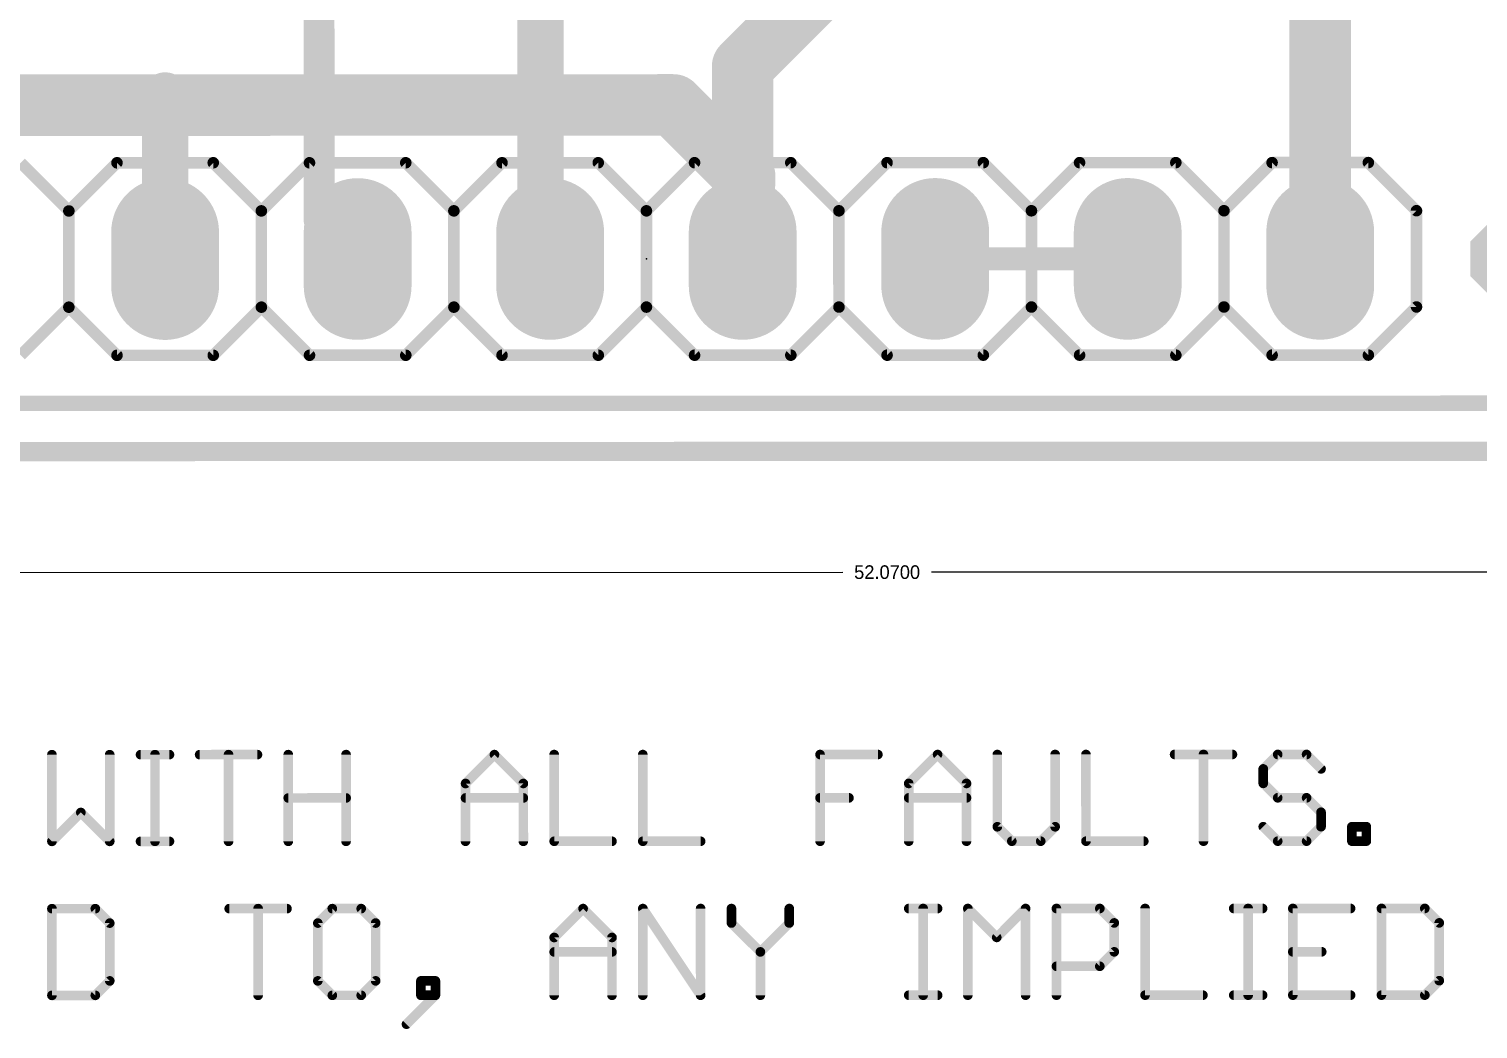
# Model space of a CAD drawing. Header units: millimetres. Extents: x -20 to 130, y -23 to 60.
# Drawn here: x 28.69 to 47.81, y -7.62 to 5.58 of the extents above; entities that cross this region are included whole.
import ezdxf

# ---------------------------------------------------------------- set-up
doc = ezdxf.new("R2010")
doc.units = ezdxf.units.MM
doc.header["$MEASUREMENT"] = 0
doc.layers.get('0').update_dxf_attribs({"linetype": 'CONTINUOUS'})
doc.layers.get('Defpoints').update_dxf_attribs({"linetype": 'CONTINUOUS'})
for name, color, linetype in [('1', 22, 'CONTINUOUS'), ('16', 175, 'CONTINUOUS'), ('17', 82, 'CONTINUOUS'), ('18', 2, 'CONTINUOUS'), ('20', 7, 'CONTINUOUS'), ('21', 253, 'CONTINUOUS'), ('23', 7, 'CONTINUOUS')]:
    doc.layers.add(name, color=color, linetype=linetype)
doc.dimstyles.get("Standard").update_dxf_attribs({"dimtxt": 0.18, "dimasz": 0.18, "dimexe": 0.18, "dimexo": 0.0625, "dimgap": 0.09, "dimtad": 0, "dimtih": 1, "dimtoh": 1, "dimdec": 4, "dimzin": 0, "dimdsep": 46, "dimtxsty": 'Standard', "dimcen": 0.09, "dimadec": 0, "dimazin": 0, "dimtfac": 1, "dimtdec": 4, "dimtofl": 0, "dimtmove": 0, "dimatfit": 3, "dimfxl": 1, "dimtolj": 1, "dimtzin": 0, "dimarcsym": 0})

# ---------------------------------------------------------------- blocks, each defined once
blk = doc.blocks.new('LONGP50')
at = {"const_width": 1}
blk.add_lwpolyline([(-0.25, 0), (0.25, 0)], dxfattribs=at)
at = {"const_width": 0.5}
for points in [[(-0.25, 0.25, 1), (-0.25, -0.25)], [(0.25, -0.25, 1), (0.25, 0.25)]]:
    blk.add_lwpolyline(points, format="xyb", dxfattribs=at)
blk = doc.blocks.new('OCTAGONV')
at = {"const_width": 0.5}
blk.add_lwpolyline([(-0.25, -0.1036), (-0.25, 0.1036), (-0.1036, 0.25), (0.1036, 0.25), (0.25, 0.1036), (0.25, -0.1036), (0.1036, -0.25), (-0.1036, -0.25), (-0.25, -0.1036), (-0.25, 0.1036)], dxfattribs=at)
blk = doc.blocks.new('*D36')
at = {"color": 0, "linetype": 'Continuous', "lineweight": -2, "transparency": 16777216}
for p, q in [((66.045, 7.563), (66.047, -1.768)), ((13.976, 2.474), (13.977, -1.777)), ((14.157, -1.597), (39.427, -1.593)), ((65.867, -1.588), (40.597, -1.593))]:
    blk.add_line(p, q, dxfattribs=at)
at = {"color": 0, "linetype": 'Continuous', "transparency": 16777216}
for points in [[(14.157, -1.567), (14.157, -1.627), (13.977, -1.597)], [(65.867, -1.558), (65.867, -1.618), (66.047, -1.588)]]:
    blk.add_solid(points, dxfattribs=at)
at = {"layer": 'Defpoints', "color": 0, "linetype": 'Continuous', "transparency": 16777216}
for p in [(66.045, 7.626), (13.976, 2.536), (13.977, -1.597)]:
    blk.add_point(p, dxfattribs=at)
at = {"color": 0, "linetype": 'Continuous', "transparency": 16777216, "insert": (40.012, -1.593), "char_height": 0.18, "attachment_point": 5}
blk.add_mtext('\\A1;52.0700', dxfattribs=at)

msp = doc.modelspace()

# ---------------------------------------------------------------- linework, layer by layer
at = {"layer": '1'}
for points, const_width in [([(45.72531, 7.62202), (45.7262, 2.54202)], 0.8128), ([(32.51811, 3.04771), (32.51733, 7.49271)], 0.4064), ([(35.43917, 2.66722), (35.43855, 6.22322)], 0.6096), ([(38.10575, 5.08069), (39.24855, 6.22389)], 0.8128), ([(38.1062, 2.54069), (38.10575, 5.08069)], 0.8128), ([(32.51811, 3.04771), (33.0262, 2.5398)], 0.4064), ([(35.43917, 2.66722), (35.5662, 2.54024)], 0.6096), ([(40.6462, 2.54113), (43.1862, 2.54157)], 0.3048), ([(67.95153, 0.6409), (0.64153, 0.62915)], 0.2032), ([(28.99254, -4.0004), (28.99274, -5.1444)], 0.127), ([(29.75534, -5.14427), (29.75514, -4.00027)], 0.127), ([(30.16194, -4.0002), (30.54324, -4.00013)], 0.127), ([(30.35274, -5.14417), (30.35254, -4.00017)], 0.127), ([(30.94154, -4.00006), (31.70414, -3.99993)], 0.127), ([(31.32304, -5.144), (31.32284, -4)], 0.127), ([(32.11114, -5.14386), (32.11094, -3.99986)], 0.127), ([(32.87354, -3.99973), (32.87374, -5.14373)], 0.127), ([(34.4497, -4.38085), (34.83104, -3.99938)], 0.127), ([(34.83104, -3.99938), (35.2124, -4.38072)], 0.127), ([(35.61904, -3.99925), (35.61924, -5.14325)], 0.127), ([(36.78844, -3.99904), (36.78864, -5.14304)], 0.127), ([(39.12724, -3.99863), (39.88994, -3.9985)], 0.127), ([(39.12744, -5.14263), (39.12724, -3.99863)], 0.127), ([(40.2967, -4.37983), (40.67804, -3.99836)], 0.127), ([(40.67804, -3.99836), (41.0594, -4.3797)], 0.127), ([(41.46604, -3.99823), (41.4662, -4.95153)], 0.127), ([(42.2289, -4.95139), (42.22874, -3.99809)], 0.127), ([(42.63544, -3.99802), (42.63564, -5.14202)], 0.127), ([(43.80484, -3.99782), (44.56754, -3.99768)], 0.127), ([(44.18634, -5.14175), (44.18614, -3.99775)], 0.127), ([(45.16494, -3.99758), (44.97427, -4.18831)], 0.127), ([(45.54624, -3.99751), (45.16494, -3.99758)], 0.127), ([(45.73697, -4.18818), (45.54624, -3.99751)], 0.127), ([(44.97427, -4.18831), (44.9743, -4.37901)], 0.127), ([(34.44984, -5.14345), (34.4497, -4.38085)], 0.127), ([(35.2124, -4.38072), (35.21254, -5.14332)], 0.127), ([(40.29684, -5.14243), (40.2967, -4.37983)], 0.127), ([(41.0594, -4.3797), (41.05954, -5.1423)], 0.127), ([(44.9743, -4.37901), (45.16504, -4.56958)], 0.127), ([(32.11104, -4.57186), (32.87364, -4.57173)], 0.127), ([(34.44974, -4.57145), (35.21244, -4.57132)], 0.127), ([(39.12734, -4.57063), (39.50874, -4.57057)], 0.127), ([(40.29674, -4.57043), (41.05944, -4.5703)], 0.127), ([(45.16504, -4.56958), (45.54634, -4.56951)], 0.127), ([(45.54634, -4.56951), (45.73707, -4.76018)], 0.127), ([(28.99274, -5.1444), (29.37397, -4.76304)], 0.127), ([(29.37397, -4.76304), (29.75534, -5.14427)], 0.127), ([(45.73707, -4.76018), (45.7371, -4.95078)], 0.127), ([(41.4662, -4.95153), (41.65694, -5.14219)], 0.127), ([(42.03824, -5.14213), (42.2289, -4.95139)], 0.127), ([(45.16514, -5.14158), (44.9744, -4.95091)], 0.127), ([(45.7371, -4.95078), (45.54644, -5.14151)], 0.127), ([(46.1438, -4.95071), (46.3345, -4.95068)], 0.127), ([(46.14384, -5.14141), (46.1438, -4.95071)], 0.127), ([(46.3345, -4.95068), (46.33454, -5.14138)], 0.127), ([(30.16214, -5.1442), (30.54344, -5.14413)], 0.127), ([(35.61924, -5.14325), (36.38194, -5.14311)], 0.127), ([(36.78864, -5.14304), (37.55134, -5.14291)], 0.127), ([(41.65694, -5.14219), (42.03824, -5.14213)], 0.127), ([(42.63564, -5.14202), (43.39834, -5.14189)], 0.127), ([(45.54644, -5.14151), (45.16514, -5.14158)], 0.127), ([(46.33454, -5.14138), (46.14384, -5.14141)], 0.127), ([(29.56489, -6.0323), (28.99289, -6.0324)], 0.127), ([(28.99289, -6.0324), (28.99309, -7.1764)], 0.127), ([(29.75552, -6.22297), (29.56489, -6.0323)], 0.127), ([(31.33169, -6.03199), (32.09429, -6.03186)], 0.127), ([(31.71319, -7.17593), (31.71299, -6.03193)], 0.127), ([(32.69169, -6.03176), (32.50112, -6.22249)], 0.127), ([(33.07299, -6.03169), (32.69169, -6.03176)], 0.127), ([(33.26372, -6.22236), (33.07299, -6.03169)], 0.127), ([(35.61946, -6.41265), (36.00079, -6.03118)], 0.127), ([(36.00079, -6.03118), (36.38216, -6.41251)], 0.127), ([(36.78899, -7.17504), (36.78879, -6.03104)], 0.127), ([(36.78879, -6.03104), (37.55169, -7.17491)], 0.127), ([(37.55169, -7.17491), (37.55149, -6.03091)], 0.127), ([(37.95819, -6.03084), (37.95822, -6.22154)], 0.127), ([(38.72092, -6.22141), (38.72089, -6.03071)], 0.127), ([(40.29699, -6.03043), (40.67839, -6.03036)], 0.127), ([(40.48789, -7.1744), (40.48769, -6.0304)], 0.127), ([(41.07679, -7.17429), (41.07659, -6.03029)], 0.127), ([(41.07659, -6.03029), (41.45806, -6.41163)], 0.127), ([(41.45806, -6.41163), (41.83929, -6.03016)], 0.127), ([(41.83929, -6.03016), (41.83949, -7.17416)], 0.127), ([(42.24599, -6.03009), (42.81799, -6.02999)], 0.127), ([(42.24619, -7.17409), (42.24599, -6.03009)], 0.127), ([(42.81799, -6.02999), (43.00872, -6.22066)], 0.127), ([(43.41539, -6.02989), (43.41559, -7.17389)], 0.127), ([(44.58479, -6.02968), (44.96609, -6.02962)], 0.127), ([(44.77569, -7.17365), (44.77549, -6.02965)], 0.127), ([(46.12709, -6.02941), (45.36439, -6.02955)], 0.127), ([(45.36439, -6.02955), (45.36459, -7.17355)], 0.127), ([(47.10579, -6.02924), (46.53379, -6.02934)], 0.127), ([(46.53379, -6.02934), (46.53399, -7.17334)], 0.127), ([(47.29652, -6.21991), (47.10579, -6.02924)], 0.127), ([(29.75566, -6.98557), (29.75552, -6.22297)], 0.127), ([(32.50112, -6.22249), (32.50126, -6.98509)], 0.127), ([(33.26386, -6.98496), (33.26372, -6.22236)], 0.127), ([(37.95822, -6.22154), (38.33969, -6.60277)], 0.127), ([(38.33969, -6.60277), (38.72092, -6.22141)], 0.127), ([(43.00872, -6.22066), (43.00879, -6.60196)], 0.127), ([(47.29666, -6.98251), (47.29652, -6.21991)], 0.127), ([(35.61959, -7.17525), (35.61946, -6.41265)], 0.127), ([(36.38216, -6.41251), (36.38229, -7.17511)], 0.127), ([(35.61949, -6.60325), (36.38219, -6.60311)], 0.127), ([(38.33969, -6.60277), (38.33979, -7.17477)], 0.127), ([(43.00879, -6.60196), (42.81812, -6.79269)], 0.127), ([(45.36449, -6.60155), (45.74579, -6.60148)], 0.127), ([(42.81812, -6.79269), (42.24612, -6.79279)], 0.127), ([(29.56509, -7.1763), (29.75566, -6.98557)], 0.127), ([(32.50126, -6.98509), (32.69189, -7.17576)], 0.127), ([(33.07319, -7.17569), (33.26386, -6.98496)], 0.127), ([(34.05196, -6.98482), (33.86126, -6.98485)], 0.127), ([(33.86126, -6.98485), (33.86129, -7.17555)], 0.127), ([(34.05199, -7.17552), (34.05196, -6.98482)], 0.127), ([(47.10599, -7.17324), (47.29666, -6.98251)], 0.127), ([(28.99309, -7.1764), (29.56509, -7.1763)], 0.127), ([(32.69189, -7.17576), (33.07319, -7.17569)], 0.127), ([(33.67076, -7.55689), (34.05199, -7.17552)], 0.127), ([(33.86129, -7.17555), (34.05199, -7.17552)], 0.127), ([(40.29719, -7.17443), (40.67859, -7.17436)], 0.127), ([(43.41559, -7.17389), (44.17829, -7.17375)], 0.127), ([(44.58499, -7.17368), (44.96629, -7.17362)], 0.127), ([(45.36459, -7.17355), (46.12729, -7.17341)], 0.127), ([(46.53399, -7.17334), (47.10599, -7.17324)], 0.127)]:
    msp.add_lwpolyline(points, dxfattribs=dict(at, const_width=const_width))
for points, const_width in [([(37.96203, 5.22436, 1), (38.24948, 4.93701)], 0.4064), ([(38.30895, 5.08072, 1), (37.90255, 5.08065)], 0.4064), ([(32.58989, 3.11952, 1), (32.44632, 2.9759)], 0.2032), ([(32.41651, 3.04769, 1), (32.61971, 3.04773)], 0.2032), ([(35.54695, 2.77504, 1), (35.33139, 2.5594)], 0.3048), ([(32.95441, 2.46799, 1), (33.09798, 2.61161)], 0.2032), ([(35.28677, 2.6672, 1), (35.59157, 2.66725)], 0.3048), ([(35.45841, 2.43243, 1), (35.67398, 2.64806)], 0.3048), ([(37.903, 2.54065, 1), (38.3094, 2.54072)], 0.4064), ([(40.64618, 2.61733, 1), (40.64621, 2.46493)], 0.1524), ([(43.18621, 2.46537, 1), (43.18618, 2.61777)], 0.1524), ([(45.523, 2.54198, 1), (45.9294, 2.54205)], 0.4064), ([(29.02424, -4.0004, 1), (28.96074, -4.00041)], 0.0635), ([(29.78694, -4.00026, 1), (29.72344, -4.00028)], 0.0635), ([(30.16193, -3.9685, 1), (30.16194, -4.032)], 0.0635), ([(30.38434, -4.00016, 1), (30.32084, -4.00017)], 0.0635), ([(30.54324, -4.03193, 1), (30.54323, -3.96843)], 0.0635), ([(30.94153, -3.96836, 1), (30.94154, -4.03186)], 0.0635), ([(31.35454, -3.99999, 1), (31.29104, -4)], 0.0635), ([(31.70414, -4.03173, 1), (31.70413, -3.96823)], 0.0635), ([(32.14264, -3.99985, 1), (32.07914, -3.99986)], 0.0635), ([(32.90534, -3.99972, 1), (32.84184, -3.99973)], 0.0635), ([(34.85343, -3.97698, 1), (34.80854, -4.02189)], 0.0635), ([(34.85344, -4.02188, 1), (34.80853, -3.97699)], 0.0635), ([(35.65084, -3.99924, 1), (35.58734, -3.99925)], 0.0635), ([(36.82024, -3.99904, 1), (36.75674, -3.99905)], 0.0635), ([(39.12723, -3.96693, 1), (39.12724, -4.03043)], 0.0635), ([(39.15904, -3.99863, 1), (39.09554, -3.99864)], 0.0635), ([(39.88994, -4.0303, 1), (39.88993, -3.9668)], 0.0635), ([(40.70043, -3.97596, 1), (40.65554, -4.02087)], 0.0635), ([(40.70044, -4.02086, 1), (40.65553, -3.97597)], 0.0635), ([(41.49784, -3.99822, 1), (41.43434, -3.99823)], 0.0635), ([(42.26044, -3.99809, 1), (42.19694, -3.9981)], 0.0635), ([(42.66724, -3.99802, 1), (42.60374, -3.99803)], 0.0635), ([(43.80483, -3.96612, 1), (43.80484, -4.02962)], 0.0635), ([(44.21794, -3.99775, 1), (44.15444, -3.99776)], 0.0635), ([(44.56754, -4.02948, 1), (44.56753, -3.96598)], 0.0635), ([(45.16493, -3.96588, 1), (45.16494, -4.02938)], 0.0635), ([(45.18734, -4.02008, 1), (45.14243, -3.97518)], 0.0635), ([(45.56873, -3.97511, 1), (45.52384, -4.02002)], 0.0635), ([(45.54624, -4.02931, 1), (45.54623, -3.96581)], 0.0635), ([(45.00607, -4.18831, 1), (44.94257, -4.18832)], 0.0635), ([(44.95187, -4.16582, 1), (44.99677, -4.21071)], 0.0635), ([(45.71447, -4.21058, 1), (45.75937, -4.16568)], 0.0635), ([(34.4815, -4.38085, 1), (34.418, -4.38086)], 0.0635), ([(34.4273, -4.35835, 1), (34.47221, -4.40325)], 0.0635), ([(35.2441, -4.38071, 1), (35.1806, -4.38072)], 0.0635), ([(35.18991, -4.40312, 1), (35.2348, -4.35821)], 0.0635), ([(40.3285, -4.37982, 1), (40.265, -4.37984)], 0.0635), ([(40.2743, -4.35733, 1), (40.31921, -4.40223)], 0.0635), ([(41.0911, -4.37969, 1), (41.0276, -4.3797)], 0.0635), ([(41.03691, -4.4021, 1), (41.0818, -4.35719)], 0.0635), ([(44.9968, -4.35651, 1), (44.95191, -4.40142)], 0.0635), ([(44.9426, -4.37902, 1), (45.0061, -4.37901)], 0.0635), ([(32.11103, -4.54016, 1), (32.11104, -4.60366)], 0.0635), ([(32.87364, -4.60353, 1), (32.87363, -4.54003)], 0.0635), ([(34.44973, -4.53975, 1), (34.44974, -4.60325)], 0.0635), ([(35.21244, -4.60312, 1), (35.21243, -4.53962)], 0.0635), ([(39.12733, -4.53893, 1), (39.12734, -4.60243)], 0.0635), ([(39.50874, -4.60237, 1), (39.50873, -4.53887)], 0.0635), ([(40.29673, -4.53873, 1), (40.29674, -4.60223)], 0.0635), ([(41.05944, -4.6021, 1), (41.05943, -4.5386)], 0.0635), ([(45.16503, -4.53788, 1), (45.16504, -4.60138)], 0.0635), ([(45.14254, -4.59208, 1), (45.18743, -4.54718)], 0.0635), ([(45.56883, -4.54711, 1), (45.52394, -4.59202)], 0.0635), ([(45.54634, -4.60131, 1), (45.54633, -4.53781)], 0.0635), ([(29.39637, -4.74053, 1), (29.35147, -4.78544)], 0.0635), ([(29.39637, -4.78543, 1), (29.35147, -4.74054)], 0.0635), ([(45.76877, -4.76018, 1), (45.70527, -4.76019)], 0.0635), ([(45.71457, -4.78258, 1), (45.75947, -4.73768)], 0.0635), ([(41.4887, -4.92912, 1), (41.44381, -4.97403)], 0.0635), ([(41.4345, -4.95153, 1), (41.498, -4.95152)], 0.0635), ([(42.1971, -4.9514, 1), (42.2606, -4.95139)], 0.0635), ([(42.25131, -4.97389, 1), (42.2064, -4.929)], 0.0635), ([(44.9969, -4.92851, 1), (44.95201, -4.97342)], 0.0635), ([(45.7053, -4.95079, 1), (45.7688, -4.95078)], 0.0635), ([(45.75951, -4.97328, 1), (45.7146, -4.92838)], 0.0635), ([(46.1438, -4.91901, 1), (46.14381, -4.98251)], 0.0635), ([(46.1756, -4.9507, 1), (46.1121, -4.95072)], 0.0635), ([(46.3662, -4.95067, 1), (46.3027, -4.95068)], 0.0635), ([(46.33451, -4.98248, 1), (46.3345, -4.91898)], 0.0635), ([(28.97023, -5.12191, 1), (29.01514, -5.1669)], 0.0635), ([(28.96094, -5.14441, 1), (29.02444, -5.1444)], 0.0635), ([(29.72364, -5.14428, 1), (29.78714, -5.14426)], 0.0635), ([(29.73294, -5.16677, 1), (29.77783, -5.12177)], 0.0635), ([(30.16213, -5.1125, 1), (30.16214, -5.176)], 0.0635), ([(30.32104, -5.14417, 1), (30.38454, -5.14416)], 0.0635), ([(30.54344, -5.17593, 1), (30.54343, -5.11243)], 0.0635), ([(31.29124, -5.144, 1), (31.35474, -5.14399)], 0.0635), ([(32.07934, -5.14386, 1), (32.14284, -5.14385)], 0.0635), ([(32.84204, -5.14373, 1), (32.90554, -5.14372)], 0.0635), ([(34.41814, -5.14346, 1), (34.48164, -5.14345)], 0.0635), ([(35.18074, -5.14332, 1), (35.24424, -5.14331)], 0.0635), ([(35.61923, -5.11155, 1), (35.61924, -5.17505)], 0.0635), ([(35.58754, -5.14325, 1), (35.65104, -5.14324)], 0.0635), ([(36.38194, -5.17491, 1), (36.38193, -5.11141)], 0.0635), ([(36.78863, -5.11134, 1), (36.78864, -5.17484)], 0.0635), ([(36.75694, -5.14305, 1), (36.82044, -5.14304)], 0.0635), ([(37.55134, -5.17471, 1), (37.55133, -5.11121)], 0.0635), ([(39.09574, -5.14264, 1), (39.15924, -5.14263)], 0.0635), ([(40.26514, -5.14244, 1), (40.32864, -5.14242)], 0.0635), ([(41.02774, -5.1423, 1), (41.09124, -5.14229)], 0.0635), ([(41.65693, -5.11049, 1), (41.65694, -5.17399)], 0.0635), ([(41.63444, -5.1647, 1), (41.67933, -5.11969)], 0.0635), ([(42.01583, -5.11963, 1), (42.06074, -5.16462)], 0.0635), ([(42.03824, -5.17393, 1), (42.03823, -5.11043)], 0.0635), ([(42.63563, -5.11032, 1), (42.63564, -5.17382)], 0.0635), ([(42.60394, -5.14203, 1), (42.66744, -5.14202)], 0.0635), ([(43.39834, -5.17369, 1), (43.39833, -5.11019)], 0.0635), ([(44.15464, -5.14176, 1), (44.21814, -5.14175)], 0.0635), ([(45.16513, -5.10988, 1), (45.16514, -5.17338)], 0.0635), ([(45.14264, -5.16408, 1), (45.18753, -5.11908)], 0.0635), ([(45.52403, -5.11902, 1), (45.56894, -5.16401)], 0.0635), ([(45.54644, -5.17331, 1), (45.54643, -5.10981)], 0.0635), ([(46.14383, -5.10971, 1), (46.14384, -5.17321)], 0.0635), ([(46.11214, -5.14142, 1), (46.17564, -5.1414)], 0.0635), ([(46.30274, -5.14138, 1), (46.36624, -5.14137)], 0.0635), ([(46.33454, -5.17318, 1), (46.33453, -5.10968)], 0.0635), ([(29.02459, -6.0324, 1), (28.96109, -6.03241)], 0.0635), ([(28.99289, -6.0007, 1), (28.9929, -6.0642)], 0.0635), ([(29.58729, -6.0099, 1), (29.5424, -6.05481)], 0.0635), ([(29.5649, -6.0641, 1), (29.56489, -6.0006)], 0.0635), ([(31.33169, -6.00029, 1), (31.3317, -6.06379)], 0.0635), ([(31.74469, -6.03192, 1), (31.68119, -6.03193)], 0.0635), ([(32.0943, -6.06366, 1), (32.09429, -6.00016)], 0.0635), ([(32.69169, -6.00006, 1), (32.6917, -6.06356)], 0.0635), ([(32.7142, -6.05425, 1), (32.66929, -6.00936)], 0.0635), ([(33.09549, -6.00929, 1), (33.0506, -6.05419)], 0.0635), ([(33.073, -6.06349, 1), (33.07299, -5.99999)], 0.0635), ([(36.02319, -6.00878, 1), (35.9783, -6.05368)], 0.0635), ([(36.0232, -6.05368, 1), (35.97829, -6.00878)], 0.0635), ([(36.81529, -6.01344, 1), (36.76239, -6.04865)], 0.0635), ([(36.82059, -6.03104, 1), (36.75709, -6.03105)], 0.0635), ([(37.58319, -6.0309, 1), (37.51969, -6.03091)], 0.0635), ([(37.98999, -6.03083, 1), (37.92649, -6.03084)], 0.0635), ([(38.75259, -6.0307, 1), (38.68909, -6.03071)], 0.0635), ([(40.29699, -5.99873, 1), (40.297, -6.06223)], 0.0635), ([(40.51939, -6.03039, 1), (40.45589, -6.0304)], 0.0635), ([(40.6784, -6.06216, 1), (40.67839, -5.99866)], 0.0635), ([(41.10839, -6.03029, 1), (41.04489, -6.0303)], 0.0635), ([(41.09909, -6.00789, 1), (41.0542, -6.0528)], 0.0635), ([(41.87099, -6.03016, 1), (41.80749, -6.03017)], 0.0635), ([(41.8617, -6.05266, 1), (41.81679, -6.00776)], 0.0635), ([(42.24599, -5.99839, 1), (42.246, -6.06189)], 0.0635), ([(42.27779, -6.03008, 1), (42.21429, -6.0301)], 0.0635), ([(42.84049, -6.00759, 1), (42.7956, -6.05249)], 0.0635), ([(42.818, -6.06179, 1), (42.81799, -5.99829)], 0.0635), ([(43.44719, -6.02988, 1), (43.38369, -6.02989)], 0.0635), ([(44.58479, -5.99798, 1), (44.5848, -6.06148)], 0.0635), ([(44.80719, -6.02964, 1), (44.74369, -6.02965)], 0.0635), ([(44.9661, -6.06142, 1), (44.96609, -5.99792)], 0.0635), ([(45.36439, -5.99785, 1), (45.3644, -6.06135)], 0.0635), ([(45.39619, -6.02954, 1), (45.33269, -6.02955)], 0.0635), ([(46.1271, -6.06121, 1), (46.12709, -5.99771)], 0.0635), ([(46.53379, -5.99764, 1), (46.5338, -6.06114)], 0.0635), ([(46.56559, -6.02934, 1), (46.50209, -6.02935)], 0.0635), ([(47.12829, -6.00684, 1), (47.0833, -6.05175)], 0.0635), ([(47.1058, -6.06104, 1), (47.10579, -5.99754)], 0.0635), ([(29.78732, -6.22296, 1), (29.72382, -6.22298)], 0.0635), ([(29.73313, -6.24537, 1), (29.77802, -6.20047)], 0.0635), ([(32.53282, -6.22249, 1), (32.46932, -6.2225)], 0.0635), ([(32.47862, -6.19999, 1), (32.52353, -6.24489)], 0.0635), ([(33.29552, -6.22235, 1), (33.23202, -6.22236)], 0.0635), ([(33.24133, -6.24476, 1), (33.28622, -6.19985)], 0.0635), ([(37.92652, -6.22154, 1), (37.99002, -6.22153)], 0.0635), ([(37.98072, -6.19903, 1), (37.93583, -6.24394)], 0.0635), ([(38.68912, -6.22141, 1), (38.75262, -6.2214)], 0.0635), ([(38.74333, -6.2438, 1), (38.69842, -6.19891)], 0.0635), ([(43.04042, -6.22065, 1), (42.97692, -6.22066)], 0.0635), ([(42.98623, -6.24306, 1), (43.03112, -6.19815)], 0.0635), ([(47.32822, -6.2199, 1), (47.26472, -6.21991)], 0.0635), ([(47.27403, -6.24231, 1), (47.31892, -6.1974)], 0.0635), ([(35.65126, -6.41264, 1), (35.58776, -6.41265)], 0.0635), ([(35.59705, -6.39015, 1), (35.64196, -6.43504)], 0.0635), ([(36.41386, -6.41251, 1), (36.35036, -6.41252)], 0.0635), ([(36.35966, -6.43492, 1), (36.40455, -6.39001)], 0.0635), ([(41.43555, -6.38913, 1), (41.48046, -6.43402)], 0.0635), ([(41.43556, -6.43403, 1), (41.48045, -6.38912)], 0.0635), ([(35.61949, -6.57155, 1), (35.6195, -6.63505)], 0.0635), ([(36.3822, -6.63491, 1), (36.38219, -6.57141)], 0.0635), ([(38.37139, -6.60277, 1), (38.30789, -6.60278)], 0.0635), ([(38.31719, -6.58038, 1), (38.3621, -6.62527)], 0.0635), ([(38.3172, -6.62528, 1), (38.36209, -6.58037)], 0.0635), ([(42.97699, -6.60196, 1), (43.04049, -6.60195)], 0.0635), ([(43.03119, -6.62445, 1), (42.98629, -6.57956)], 0.0635), ([(45.36449, -6.56985, 1), (45.3645, -6.63335)], 0.0635), ([(45.7458, -6.63328, 1), (45.74579, -6.56978)], 0.0635), ([(42.24612, -6.76099, 1), (42.24613, -6.82449)], 0.0635), ([(42.79572, -6.77019, 1), (42.84063, -6.81509)], 0.0635), ([(42.81813, -6.82439, 1), (42.81812, -6.76089)], 0.0635), ([(29.72396, -6.98558, 1), (29.78746, -6.98556)], 0.0635), ([(29.77816, -7.00807, 1), (29.73325, -6.96317)], 0.0635), ([(32.52365, -6.96269, 1), (32.47876, -7.00759)], 0.0635), ([(32.46946, -6.9851, 1), (32.53296, -6.98509)], 0.0635), ([(33.23216, -6.98496, 1), (33.29566, -6.98495)], 0.0635), ([(33.28636, -7.00745, 1), (33.24145, -6.96256)], 0.0635), ([(33.86125, -6.95315, 1), (33.86126, -7.01665)], 0.0635), ([(33.89306, -6.98485, 1), (33.82956, -6.98486)], 0.0635), ([(34.08366, -6.98481, 1), (34.02016, -6.98483)], 0.0635), ([(34.05196, -7.01662, 1), (34.05195, -6.95312)], 0.0635), ([(47.26486, -6.98251, 1), (47.32836, -6.9825)], 0.0635), ([(47.31906, -7.005, 1), (47.27415, -6.96011)], 0.0635), ([(28.96129, -7.17641, 1), (29.02479, -7.1764)], 0.0635), ([(28.99309, -7.1447, 1), (28.9931, -7.2082)], 0.0635), ([(29.54259, -7.15381, 1), (29.58749, -7.1988)], 0.0635), ([(29.5651, -7.2081, 1), (29.56509, -7.1446)], 0.0635), ([(31.68139, -7.17593, 1), (31.74489, -7.17592)], 0.0635), ([(32.69189, -7.14406, 1), (32.6919, -7.20756)], 0.0635), ([(32.66949, -7.19826, 1), (32.71439, -7.15325)], 0.0635), ([(33.05079, -7.15319, 1), (33.09569, -7.19819)], 0.0635), ([(33.0732, -7.20749, 1), (33.07319, -7.14399)], 0.0635), ([(33.86129, -7.14385, 1), (33.8613, -7.20735)], 0.0635), ([(33.82959, -7.17556, 1), (33.89309, -7.17555)], 0.0635), ([(34.02019, -7.17553, 1), (34.08369, -7.17551)], 0.0635), ([(34.07439, -7.19802, 1), (34.02949, -7.15302)], 0.0635), ([(34.052, -7.20732, 1), (34.05199, -7.14382)], 0.0635), ([(35.58789, -7.17525, 1), (35.65139, -7.17524)], 0.0635), ([(36.35049, -7.17512, 1), (36.41399, -7.17511)], 0.0635), ([(36.75729, -7.17505, 1), (36.82079, -7.17504)], 0.0635), ([(37.51989, -7.17491, 1), (37.58339, -7.1749)], 0.0635), ([(37.52529, -7.19251, 1), (37.57809, -7.1573)], 0.0635), ([(38.30799, -7.17478, 1), (38.37149, -7.17477)], 0.0635), ([(40.29719, -7.14273, 1), (40.2972, -7.20623)], 0.0635), ([(40.45609, -7.1744, 1), (40.51959, -7.17439)], 0.0635), ([(40.6786, -7.20616, 1), (40.67859, -7.14266)], 0.0635), ([(41.04509, -7.1743, 1), (41.10859, -7.17429)], 0.0635), ([(41.80769, -7.17417, 1), (41.87119, -7.17416)], 0.0635), ([(42.21449, -7.1741, 1), (42.27799, -7.17408)], 0.0635), ([(43.41559, -7.14219, 1), (43.4156, -7.20569)], 0.0635), ([(43.38389, -7.17389, 1), (43.44739, -7.17388)], 0.0635), ([(44.1783, -7.20555, 1), (44.17829, -7.14205)], 0.0635), ([(44.58499, -7.14198, 1), (44.585, -7.20548)], 0.0635), ([(44.74389, -7.17365, 1), (44.80739, -7.17364)], 0.0635), ([(44.9663, -7.20542, 1), (44.96629, -7.14192)], 0.0635), ([(45.36459, -7.14185, 1), (45.3646, -7.20535)], 0.0635), ([(45.33289, -7.17355, 1), (45.39639, -7.17354)], 0.0635), ([(46.1273, -7.20521, 1), (46.12729, -7.14171)], 0.0635), ([(46.53399, -7.14164, 1), (46.534, -7.20514)], 0.0635), ([(46.50229, -7.17335, 1), (46.56579, -7.17334)], 0.0635), ([(47.08349, -7.15075, 1), (47.12849, -7.19574)], 0.0635), ([(47.106, -7.20504, 1), (47.10599, -7.14154)], 0.0635), ([(33.64825, -7.53449, 1), (33.69316, -7.57938)], 0.0635)]:
    msp.add_lwpolyline(points, format="xyb", dxfattribs=dict(at, const_width=const_width))
at = {"layer": '16'}
for points, const_width in [([(24.00884, 4.57023), (30.61284, 4.57138)], 0.8128), ([(30.48582, 4.69836), (30.4862, 2.53936)], 0.6096), ([(30.61284, 4.57138), (30.48582, 4.69836)], 0.6096), ([(30.61284, 4.57138), (37.19144, 4.57253)], 0.8128), ([(37.19144, 4.57253), (38.1314, 3.63289)], 0.8128), ([(38.1314, 3.63289), (38.1062, 2.54069)], 0.8128), ([(67.95153, 0.6409), (0.89553, 0.62919)], 0.2032)]:
    msp.add_lwpolyline(points, dxfattribs=dict(at, const_width=const_width))
for points, const_width in [([(30.5936, 4.80618, 1), (30.37804, 4.59054)], 0.3048), ([(30.63822, 4.69838, 1), (30.33342, 4.69833)], 0.3048), ([(30.61281, 4.77458, 1), (30.61288, 4.36818)], 0.4064), ([(30.61288, 4.36818, 1), (30.61281, 4.77458)], 0.4064), ([(37.33512, 4.71625, 1), (37.04777, 4.4288)], 0.4064), ([(37.19148, 4.36933, 1), (37.19141, 4.77573)], 0.4064), ([(30.50506, 4.46356, 1), (30.72062, 4.6792)], 0.3048), ([(38.33451, 3.62823, 1), (37.9283, 3.63756)], 0.4064), ([(37.98773, 3.48917, 1), (38.27508, 3.77662)], 0.4064), ([(30.3338, 2.53933, 1), (30.6386, 2.53938)], 0.3048), ([(37.90309, 2.54535, 1), (38.3093, 2.53602)], 0.4064)]:
    msp.add_lwpolyline(points, format="xyb", dxfattribs=dict(at, const_width=const_width))
at = {"layer": '20', "const_width": 0.254}
msp.add_lwpolyline([(65.04664, 0.00539), (1.00664, -0.00579)], dxfattribs=at)
at = {"layer": '21', "const_width": 0.1524}
for points in [[(28.58097, 3.80903), (29.21608, 3.17414)], [(29.21608, 3.17414), (29.85097, 3.80925)], [(29.85097, 3.80925), (31.12097, 3.80947)], [(31.12097, 3.80947), (31.75608, 3.17458)], [(31.75608, 3.17458), (32.39097, 3.80969)], [(32.39097, 3.80969), (33.66097, 3.80991)], [(33.66097, 3.80991), (34.29608, 3.17502)], [(34.93097, 3.81013), (34.29608, 3.17502)], [(34.93097, 3.81013), (36.20097, 3.81036)], [(36.20097, 3.81036), (36.83608, 3.17547)], [(36.83608, 3.17547), (37.47097, 3.81058)], [(37.47097, 3.81058), (38.74097, 3.8108)], [(38.74097, 3.8108), (39.37608, 3.17591)], [(39.37608, 3.17591), (40.01097, 3.81102)], [(40.01097, 3.81102), (41.28097, 3.81124)], [(41.28097, 3.81124), (41.91608, 3.17635)], [(42.55097, 3.81146), (41.91608, 3.17635)], [(42.55097, 3.81146), (43.82097, 3.81169)], [(43.82097, 3.81169), (44.45608, 3.1768)], [(45.09097, 3.81191), (44.45608, 3.1768)], [(45.09097, 3.81191), (46.36097, 3.81213)], [(46.36097, 3.81213), (46.99608, 3.17724)], [(29.21608, 3.17414), (29.21631, 1.90414)], [(31.75608, 3.17458), (31.75631, 1.90458)], [(34.29608, 3.17502), (34.29631, 1.90502)], [(36.83608, 3.17547), (36.83631, 1.90547)], [(39.37608, 3.17591), (39.37631, 1.90591)], [(41.91608, 3.17635), (41.91631, 1.90635)], [(44.45608, 3.1768), (44.45631, 1.9068)], [(46.99608, 3.17724), (46.99631, 1.90724)], [(29.21631, 1.90414), (28.58142, 1.26903)], [(29.85142, 1.26925), (29.21631, 1.90414)], [(31.75631, 1.90458), (31.12142, 1.26947)], [(32.39142, 1.26969), (31.75631, 1.90458)], [(34.29631, 1.90502), (33.66142, 1.26991)], [(34.29631, 1.90502), (34.93142, 1.27013)], [(36.83631, 1.90547), (36.20142, 1.27036)], [(37.47142, 1.27058), (36.83631, 1.90547)], [(39.37631, 1.90591), (38.74142, 1.2708)], [(40.01142, 1.27102), (39.37631, 1.90591)], [(41.91631, 1.90635), (41.28142, 1.27124)], [(41.91631, 1.90635), (42.55142, 1.27146)], [(44.45631, 1.9068), (43.82142, 1.27169)], [(44.45631, 1.9068), (45.09142, 1.27191)], [(46.99631, 1.90724), (46.36142, 1.27213)], [(31.12142, 1.26947), (29.85142, 1.26925)], [(33.66142, 1.26991), (32.39142, 1.26969)], [(36.20142, 1.27036), (34.93142, 1.27013)], [(38.74142, 1.2708), (37.47142, 1.27058)], [(41.28142, 1.27124), (40.01142, 1.27102)], [(43.82142, 1.27169), (42.55142, 1.27146)], [(46.36142, 1.27213), (45.09142, 1.27191)]]:
    msp.add_lwpolyline(points, dxfattribs=at)
at = {"layer": '21', "const_width": 0.0762}
for points in [[(29.85097, 3.84735, 1), (29.85098, 3.77115)], [(29.87788, 3.78235, 1), (29.82407, 3.83614)], [(31.14787, 3.83637, 1), (31.09408, 3.78256)], [(31.12098, 3.77137, 1), (31.12097, 3.84757)], [(32.39097, 3.84779, 1), (32.39098, 3.77159)], [(32.41788, 3.78279, 1), (32.36407, 3.83659)], [(33.68787, 3.83682, 1), (33.63408, 3.78301)], [(33.66098, 3.77181, 1), (33.66097, 3.84801)], [(34.93097, 3.84823, 1), (34.93098, 3.77203)], [(34.95788, 3.78324, 1), (34.90407, 3.83703)], [(36.22787, 3.83726, 1), (36.17408, 3.78345)], [(36.20098, 3.77226, 1), (36.20097, 3.84846)], [(37.47097, 3.84868, 1), (37.47098, 3.77248)], [(37.49788, 3.78368, 1), (37.44407, 3.83747)], [(38.76787, 3.8377, 1), (38.71408, 3.78389)], [(38.74098, 3.7727, 1), (38.74097, 3.8489)], [(40.01097, 3.84912, 1), (40.01098, 3.77292)], [(40.03788, 3.78412, 1), (39.98407, 3.83792)], [(41.30787, 3.83815, 1), (41.25408, 3.78434)], [(41.28098, 3.77314, 1), (41.28097, 3.84934)], [(42.55097, 3.84956, 1), (42.55098, 3.77336)], [(42.57788, 3.78457, 1), (42.52407, 3.83836)], [(43.84787, 3.83859, 1), (43.79408, 3.78478)], [(43.82098, 3.77359, 1), (43.82097, 3.84979)], [(45.09097, 3.85001, 1), (45.09098, 3.77381)], [(45.11788, 3.78501, 1), (45.06407, 3.8388)], [(46.38787, 3.83903, 1), (46.33408, 3.78522)], [(46.36098, 3.77403, 1), (46.36097, 3.85023)], [(29.25418, 3.17414, 1), (29.17798, 3.17413)], [(31.79418, 3.17459, 1), (31.71798, 3.17457)], [(34.33418, 3.17503, 1), (34.25798, 3.17502)], [(36.87418, 3.17547, 1), (36.79798, 3.17546)], [(39.41418, 3.17592, 1), (39.33798, 3.1759)], [(41.95418, 3.17636, 1), (41.87798, 3.17635)], [(44.49418, 3.1768, 1), (44.41798, 3.17679)], [(47.03418, 3.17725, 1), (46.95798, 3.17723)], [(29.18918, 3.20103, 1), (29.24299, 3.14724)], [(29.18919, 3.14723, 1), (29.24298, 3.20104)], [(31.72918, 3.20147, 1), (31.78299, 3.14768)], [(31.72919, 3.14767, 1), (31.78298, 3.20148)], [(34.26918, 3.20192, 1), (34.32299, 3.14813)], [(34.26919, 3.14812, 1), (34.32298, 3.20193)], [(36.80918, 3.20236, 1), (36.86299, 3.14857)], [(36.80919, 3.14856, 1), (36.86298, 3.20237)], [(39.34918, 3.2028, 1), (39.40299, 3.14901)], [(39.34919, 3.149, 1), (39.40298, 3.20281)], [(41.88918, 3.20325, 1), (41.94299, 3.14946)], [(41.88919, 3.14945, 1), (41.94298, 3.20326)], [(44.42918, 3.20369, 1), (44.48299, 3.1499)], [(44.42919, 3.14989, 1), (44.48298, 3.2037)], [(46.96919, 3.15033, 1), (47.02298, 3.20414)], [(29.17821, 1.90413, 1), (29.25441, 1.90414)], [(29.2432, 1.93104, 1), (29.18941, 1.87723)], [(29.24321, 1.87724, 1), (29.1894, 1.93103)], [(31.71821, 1.90457, 1), (31.79441, 1.90459)], [(31.7832, 1.93148, 1), (31.72941, 1.87767)], [(31.78321, 1.87768, 1), (31.7294, 1.93147)], [(34.25821, 1.90502, 1), (34.33441, 1.90503)], [(34.3232, 1.93193, 1), (34.26941, 1.87812)], [(34.32321, 1.87813, 1), (34.2694, 1.93192)], [(36.79821, 1.90546, 1), (36.87441, 1.90547)], [(36.8632, 1.93237, 1), (36.80941, 1.87856)], [(36.86321, 1.87857, 1), (36.8094, 1.93236)], [(39.33821, 1.9059, 1), (39.41441, 1.90592)], [(39.4032, 1.93281, 1), (39.34941, 1.879)], [(39.40321, 1.87901, 1), (39.3494, 1.9328)], [(41.87821, 1.90635, 1), (41.95441, 1.90636)], [(41.9432, 1.93326, 1), (41.88941, 1.87945)], [(41.94321, 1.87946, 1), (41.8894, 1.93325)], [(44.41821, 1.90679, 1), (44.49441, 1.9068)], [(44.4832, 1.9337, 1), (44.42941, 1.87989)], [(44.48321, 1.8799, 1), (44.4294, 1.93369)], [(46.95821, 1.90723, 1), (47.03441, 1.90725)], [(47.02321, 1.88034, 1), (46.9694, 1.93413)], [(29.85141, 1.30735, 1), (29.85142, 1.23115)], [(31.12142, 1.23137, 1), (31.12141, 1.30757)], [(32.39141, 1.30779, 1), (32.39142, 1.23159)], [(33.66142, 1.23181, 1), (33.66141, 1.30801)], [(34.93141, 1.30823, 1), (34.93142, 1.23203)], [(36.20142, 1.23226, 1), (36.20141, 1.30846)], [(37.47141, 1.30868, 1), (37.47142, 1.23248)], [(38.74142, 1.2327, 1), (38.74141, 1.3089)], [(40.01141, 1.30912, 1), (40.01142, 1.23292)], [(41.28142, 1.23314, 1), (41.28141, 1.30934)], [(42.55141, 1.30956, 1), (42.55142, 1.23336)], [(43.82142, 1.23359, 1), (43.82141, 1.30979)], [(45.09141, 1.31001, 1), (45.09142, 1.23381)], [(46.36142, 1.23403, 1), (46.36141, 1.31023)], [(29.82452, 1.24234, 1), (29.87831, 1.29615)], [(31.09451, 1.29636, 1), (31.14832, 1.24257)], [(32.36452, 1.24279, 1), (32.41831, 1.29659)], [(33.63451, 1.29681, 1), (33.68832, 1.24302)], [(34.90452, 1.24323, 1), (34.95831, 1.29704)], [(36.17451, 1.29725, 1), (36.22832, 1.24346)], [(37.44452, 1.24367, 1), (37.49831, 1.29748)], [(38.71451, 1.29769, 1), (38.76832, 1.2439)], [(39.98452, 1.24412, 1), (40.03831, 1.29792)], [(41.25451, 1.29814, 1), (41.30832, 1.24435)], [(42.52452, 1.24456, 1), (42.57831, 1.29837)], [(43.79451, 1.29858, 1), (43.84832, 1.24479)], [(45.06452, 1.245, 1), (45.11831, 1.29881)], [(46.33451, 1.29902, 1), (46.38832, 1.24523)]]:
    msp.add_lwpolyline(points, format="xyb", dxfattribs=at)
at = {"layer": '23'}
msp.add_point((36.8362, 2.54047), dxfattribs=at)

# ---------------------------------------------------------------- block references
at = {"layer": '17', "xscale": 1.4224, "yscale": 1.4224, "rotation": 90.01}
for p in [(30.4862, 2.53936), (30.4862, 2.53936), (33.0262, 2.5398), (33.0262, 2.5398), (35.5662, 2.54024), (35.5662, 2.54024), (38.1062, 2.54069), (38.1062, 2.54069), (40.6462, 2.54113), (40.6462, 2.54113), (43.1862, 2.54157), (43.1862, 2.54157), (45.7262, 2.54202), (45.7262, 2.54202)]:
    msp.add_blockref('LONGP50', p, dxfattribs=at)
at = {"layer": '18', "xscale": 1.117599999999999, "yscale": 1.117599999999999, "rotation": 0.01}
msp.add_blockref('OCTAGONV', (48.2662, 2.54246), dxfattribs=at)
msp.add_blockref('OCTAGONV', (48.2662, 2.54246), dxfattribs=at)

# ---------------------------------------------------------------- dimensions: what is measured, and where the dimension line sits
at = {"linetype": 'Continuous'}
dim = msp.add_linear_dim(base=(13.97692, -1.59745), p1=(66.04531, 7.62556), p2=(13.9762, 2.53648), angle=0.01, dimstyle='Standard', dxfattribs=at)
dim.commit()
dim.dimension.update_dxf_attribs({"geometry": '*D36', "text_midpoint": (40.01192, -1.5929)})

doc.saveas('drawing.dxf')
